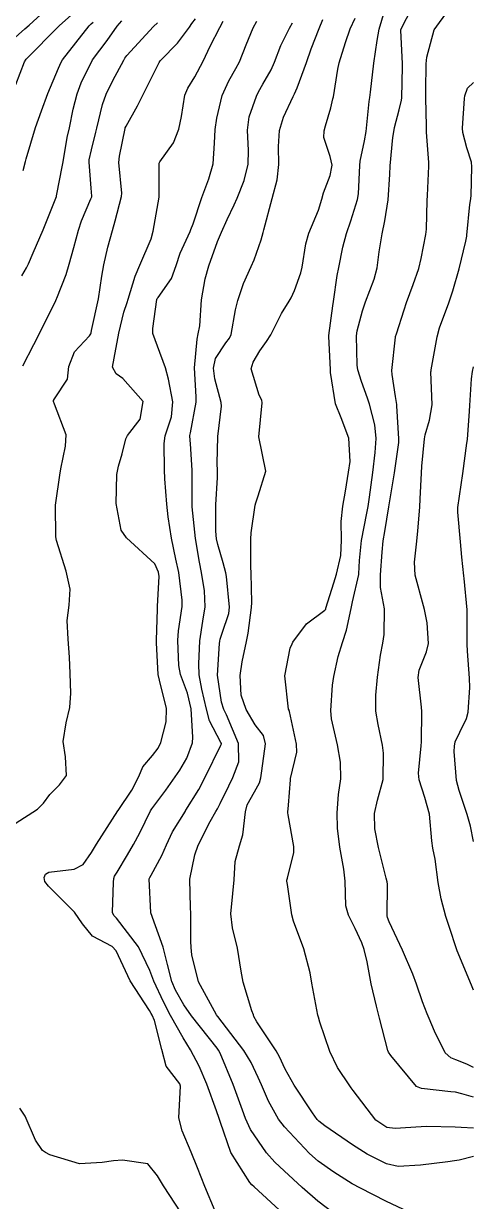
# Model space of a CAD drawing. Header units: metres. Extents: x 307586 to 320046, y 7427249 to 7434250.
# Drawn here: x 320018.5 to 320044.9, y 7429250.6 to 7429319.7 of the extents above; entities that cross this region are included whole.
import ezdxf

# ---------------------------------------------------------------- set-up
doc = ezdxf.new("R2010")
doc.units = ezdxf.units.M
doc.header["$MEASUREMENT"] = 0
doc.layers.add('Curvas de Nivel 1m', color=11, linetype='Continuous')
doc.layers.add('Curvas de Nivel 5m', color=15, linetype='Continuous')

msp = doc.modelspace()

# ---------------------------------------------------------------- linework, layer by layer
at = {"layer": 'Curvas de Nivel 1m', "flags": 128}
for points, elevation in [([(320017.648, 7429318.594), (320018.591, 7429319.43), (320018.837, 7429319.646), (320019.762, 7429320.476)], 858), ([(320018.06, 7429316.153), (320018.571, 7429317.485), (320018.678, 7429317.648), (320020.592, 7429319.578), (320020.611, 7429319.601), (320020.631, 7429319.62), (320021.67, 7429320.546)], 859), ([(320044.903, 7429254.927), (320044.188, 7429254.966), (320043.828, 7429254.972), (320042.167, 7429255.015), (320041.828, 7429255.01), (320040.304, 7429254.897), (320039.827, 7429254.97), (320039.182, 7429255.387), (320037.85, 7429257.14), (320037.741, 7429257.291), (320037.651, 7429257.403), (320036.923, 7429258.473), (320036.489, 7429259.421), (320035.899, 7429261.136), (320035.806, 7429261.431), (320035.774, 7429261.562), (320035.434, 7429263.435), (320035.324, 7429264.044), (320034.947, 7429265.44), (320034.353, 7429267.062), (320034.245, 7429267.447), (320033.991, 7429269.215), (320033.963, 7429269.421), (320033.963, 7429269.45), (320033.967, 7429269.476), (320033.995, 7429269.595), (320034.365, 7429271.099), (320034.374, 7429271.446), (320034.041, 7429273.302), (320034.017, 7429273.425), (320034.015, 7429273.45), (320034.021, 7429273.473), (320034.049, 7429273.881), (320034.166, 7429275.355), (320034.182, 7429275.449), (320034.546, 7429276.988), (320034.531, 7429277.446), (320034.112, 7429279.377), (320034.091, 7429279.429), (320034.086, 7429279.45), (320034.064, 7429279.5), (320033.835, 7429281.455), (320034.159, 7429283.088), (320034.262, 7429283.349), (320034.307, 7429283.449), (320035.103, 7429284.517), (320036.191, 7429285.323), (320036.24, 7429285.382), (320036.255, 7429285.429), (320036.72, 7429286.913), (320036.864, 7429287.423), (320037.117, 7429288.528), (320037.171, 7429289.421), (320037.153, 7429290.517), (320037.251, 7429291.42), (320037.399, 7429292.292), (320037.58, 7429293.417), (320037.675, 7429294.033), (320037.603, 7429295.417), (320037.147, 7429296.6), (320036.815, 7429297.425), (320036.526, 7429299.254), (320036.511, 7429299.428), (320036.415, 7429301.397), (320036.416, 7429301.43), (320036.658, 7429303.169), (320036.692, 7429303.427), (320036.906, 7429304.945), (320037, 7429305.424), (320037.249, 7429306.617), (320037.45, 7429307.42), (320037.709, 7429308.169), (320038.102, 7429309.414), (320038.154, 7429309.745), (320038.232, 7429311.413), (320038.253, 7429311.665), (320038.517, 7429312.86), (320038.608, 7429313.409), (320038.795, 7429315.161), (320038.821, 7429315.406), (320038.857, 7429315.707), (320039.057, 7429317.403), (320039.258, 7429318.735), (320039.372, 7429319.398), (320039.691, 7429320.471)], 869), ([(320044.903, 7429258.484), (320044.518, 7429258.672), (320043.869, 7429258.93), (320043.581, 7429259.045), (320043.25, 7429259.339), (320042.626, 7429260.615), (320042.3, 7429261.354), (320042.181, 7429261.631), (320041.913, 7429262.334), (320041.561, 7429263.364), (320041.339, 7429263.959), (320040.75, 7429265.372), (320039.969, 7429267.021), (320039.865, 7429267.275), (320039.843, 7429267.382), (320039.856, 7429269.246), (320039.846, 7429269.382), (320039.794, 7429269.585), (320039.33, 7429271.39), (320039.119, 7429272.479), (320039.094, 7429273.394), (320039.276, 7429274.17), (320039.61, 7429275.387), (320039.634, 7429276.933), (320039.572, 7429277.388), (320039.324, 7429278.611), (320039.188, 7429279.394), (320039.185, 7429280.336), (320039.272, 7429281.393), (320039.446, 7429282.681), (320039.585, 7429283.389), (320039.676, 7429283.882), (320039.681, 7429285.388), (320039.454, 7429286.64), (320039.444, 7429287.392), (320039.557, 7429288.721), (320039.618, 7429289.389), (320039.703, 7429289.926), (320039.95, 7429291.385), (320040.283, 7429293.38), (320040.527, 7429295.16), (320040.537, 7429295.378), (320040.414, 7429297.297), (320040.408, 7429297.379), (320040.34, 7429297.862), (320040.128, 7429299.152), (320040.115, 7429299.384), (320040.331, 7429301.329), (320040.339, 7429301.381), (320040.384, 7429301.537), (320040.839, 7429302.935), (320040.982, 7429303.374), (320041.364, 7429304.425), (320041.701, 7429305.367), (320041.847, 7429305.958), (320042.12, 7429307.363), (320042.156, 7429307.665), (320042.195, 7429309.363), (320042.205, 7429309.644), (320042.288, 7429311.362), (320042.284, 7429311.583), (320042.155, 7429313.364), (320042.149, 7429313.744), (320042.116, 7429315.364), (320042.112, 7429315.809), (320042.126, 7429317.364), (320042.169, 7429317.774), (320042.603, 7429319.36), (320043.448, 7429320.518)], 871), ([(320018.034, 7429272.792), (320019.338, 7429273.631), (320019.686, 7429273.988), (320020.056, 7429274.493), (320020.615, 7429275.064), (320021.028, 7429275.61), (320020.983, 7429276.712), (320020.84, 7429277.613), (320021.017, 7429278.698), (320021.225, 7429279.609), (320021.28, 7429280.454), (320021.248, 7429281.609), (320021.212, 7429282.55), (320021.14, 7429283.61), (320021.078, 7429284.712), (320021.193, 7429285.61), (320021.255, 7429286.556), (320021.025, 7429287.612), (320020.44, 7429289.409), (320020.41, 7429289.618), (320020.399, 7429291.48), (320020.414, 7429291.618), (320020.652, 7429293.244), (320020.709, 7429293.616), (320020.972, 7429294.944), (320021.019, 7429295.613), (320020.331, 7429297.412), (320020.27, 7429297.558), (320020.279, 7429297.621), (320020.334, 7429297.72), (320021.087, 7429298.871), (320021.175, 7429299.612), (320021.506, 7429300.469), (320022.38, 7429301.421), (320022.457, 7429301.523), (320022.481, 7429301.599), (320022.509, 7429301.723), (320022.912, 7429303.592), (320023.102, 7429304.91), (320023.225, 7429305.588), (320023.465, 7429306.612), (320023.724, 7429307.587), (320023.892, 7429308.153), (320024.264, 7429309.582), (320024.272, 7429309.786), (320024.11, 7429311.584), (320024.138, 7429311.953), (320024.474, 7429313.58), (320024.484, 7429313.62), (320024.525, 7429313.714), (320025.208, 7429314.905), (320025.527, 7429315.565), (320026.475, 7429317.454), (320026.534, 7429317.551), (320026.573, 7429317.593), (320027.541, 7429318.583), (320028.244, 7429319.533), (320028.393, 7429319.735), (320028.6, 7429320.006)], 863), ([(320018.422, 7429304.942), (320018.68, 7429305.395), (320018.799, 7429305.645), (320019.084, 7429306.285), (320019.674, 7429307.632), (320020.44, 7429309.588), (320020.45, 7429309.62), (320020.474, 7429309.718), (320020.788, 7429311.328), (320020.834, 7429311.617), (320021.083, 7429313.049), (320021.203, 7429313.613), (320021.434, 7429314.717), (320021.653, 7429315.609), (320021.899, 7429316.267), (320022.556, 7429317.6), (320023.425, 7429318.751), (320024.01, 7429319.586), (320024.284, 7429319.897)], 861), ([(320018.48, 7429299.648), (320019.11, 7429300.9), (320019.5, 7429301.633), (320020.402, 7429303.49), (320020.444, 7429303.578), (320020.463, 7429303.619), (320021.023, 7429305.015), (320021.193, 7429305.612), (320021.462, 7429306.59), (320021.735, 7429307.607), (320021.911, 7429308.153), (320022.472, 7429309.462), (320022.512, 7429309.56), (320022.518, 7429309.6), (320022.48, 7429310.069), (320022.365, 7429311.601), (320022.373, 7429311.732), (320022.51, 7429312.322), (320022.754, 7429313.364), (320022.81, 7429313.597), (320023.146, 7429314.992), (320023.362, 7429315.592), (320023.757, 7429316.392), (320024.389, 7429317.582), (320024.457, 7429317.698), (320024.576, 7429317.855), (320026.139, 7429319.557), (320026.366, 7429319.783)], 862), ([(320029.761, 7429250.054), (320029.148, 7429251.506), (320028.71, 7429252.594), (320028.339, 7429253.515), (320027.822, 7429254.77), (320027.628, 7429255.523), (320027.726, 7429257.396), (320027.675, 7429257.523), (320026.882, 7429258.554), (320026.627, 7429259.539), (320026.205, 7429261.239), (320026.065, 7429261.548), (320026.009, 7429261.653), (320025.906, 7429261.825), (320024.771, 7429263.562), (320023.949, 7429265.337), (320023.718, 7429265.574), (320022.566, 7429266.198), (320021.966, 7429266.914), (320021.506, 7429267.605), (320019.988, 7429269.127), (320019.76, 7429269.393), (320019.717, 7429269.624), (320019.798, 7429269.821), (320019.998, 7429269.949), (320021.486, 7429270.12), (320022.005, 7429270.399), (320022.503, 7429271.105), (320022.795, 7429271.588), (320024.043, 7429273.539), (320024.056, 7429273.557), (320024.872, 7429274.751), (320025.283, 7429275.558), (320025.514, 7429276.12), (320026.085, 7429276.789), (320026.421, 7429277.215), (320026.575, 7429277.545), (320026.882, 7429278.765), (320026.891, 7429279.542), (320026.484, 7429281.2), (320026.417, 7429281.547), (320026.317, 7429283.392), (320026.319, 7429283.548), (320026.364, 7429285.375), (320026.373, 7429285.548), (320026.465, 7429287.292), (320026.434, 7429287.548), (320026.218, 7429288.03), (320024.545, 7429289.567), (320024.24, 7429290.017), (320023.952, 7429291.575), (320023.979, 7429293.273), (320024.037, 7429293.574), (320024.093, 7429293.766), (320024.297, 7429294.488), (320024.514, 7429295.363), (320024.619, 7429295.567), (320025.362, 7429296.52), (320025.538, 7429297.558), (320024.346, 7429298.919), (320023.951, 7429299.178), (320023.732, 7429299.579), (320023.832, 7429300.107), (320024.095, 7429301.574), (320024.395, 7429302.798), (320024.597, 7429303.372), (320024.651, 7429303.568), (320025.063, 7429304.924), (320025.343, 7429305.561), (320026.003, 7429307.109), (320026.123, 7429307.555), (320026.473, 7429309.55), (320026.476, 7429311.55), (320026.504, 7429311.626), (320027.318, 7429312.739), (320027.63, 7429313.539), (320027.779, 7429314.293), (320027.985, 7429315.536), (320028.144, 7429315.947), (320028.564, 7429316.618), (320029.059, 7429317.523), (320029.468, 7429318.403), (320030.022, 7429319.509), (320030.223, 7429319.881)], 864), ([(320037.398, 7429249.405), (320035.771, 7429250.644), (320034.859, 7429251.439), (320033.793, 7429252.427), (320033.26, 7429252.921), (320032.766, 7429253.466), (320031.824, 7429254.852), (320031.526, 7429255.483), (320031.351, 7429255.972), (320030.806, 7429257.49), (320030.039, 7429259.331), (320029.954, 7429259.499), (320029.875, 7429259.611), (320028.358, 7429261.515), (320027.909, 7429262.163), (320027.419, 7429263.029), (320027.205, 7429263.531), (320026.953, 7429264.52), (320026.714, 7429265.542), (320025.973, 7429267.55), (320025.892, 7429269.551), (320025.916, 7429269.629), (320025.996, 7429269.767), (320026.632, 7429270.925), (320026.894, 7429271.541), (320027.248, 7429272.32), (320028.006, 7429273.53), (320028.019, 7429273.554), (320028.044, 7429273.585), (320028.789, 7429274.792), (320029.177, 7429275.513), (320030.092, 7429277.401), (320030.123, 7429277.469), (320030.122, 7429277.5), (320030.094, 7429277.56), (320029.418, 7429278.822), (320029.24, 7429279.513), (320028.967, 7429280.68), (320028.815, 7429281.52), (320028.805, 7429282.176), (320028.859, 7429283.52), (320029.022, 7429284.675), (320029.159, 7429285.516), (320029.132, 7429286.446), (320028.962, 7429287.519), (320028.837, 7429288.138), (320028.606, 7429289.524), (320028.415, 7429291.373), (320028.413, 7429291.528), (320028.415, 7429291.679), (320028.401, 7429293.528), (320028.306, 7429295.078), (320028.275, 7429295.53), (320028.277, 7429295.566), (320028.315, 7429295.721), (320028.641, 7429297.525), (320028.643, 7429297.832), (320028.549, 7429299.527), (320028.693, 7429301.21), (320028.765, 7429301.524), (320028.857, 7429301.993), (320028.956, 7429303.522), (320029.173, 7429304.767), (320029.382, 7429305.516), (320029.893, 7429306.954), (320030.118, 7429307.505), (320030.46, 7429308.242), (320030.867, 7429309.098), (320031.039, 7429309.494), (320031.454, 7429310.525), (320031.696, 7429311.488), (320031.701, 7429312.298), (320031.65, 7429313.489), (320031.757, 7429314.265), (320032.178, 7429315.484), (320032.301, 7429315.737), (320032.56, 7429316.176), (320033.031, 7429317.012), (320033.231, 7429317.473), (320033.609, 7429318.443), (320034.108, 7429319.465), (320034.288, 7429319.773)], 866), ([(320041.133, 7429249.995), (320039.772, 7429250.644), (320038.271, 7429251.395), (320037.786, 7429251.663), (320036.71, 7429252.334), (320035.798, 7429252.984), (320035.295, 7429253.435), (320033.826, 7429254.996), (320033.473, 7429255.455), (320032.88, 7429256.501), (320032.464, 7429257.471), (320032.278, 7429257.894), (320031.866, 7429258.767), (320031.433, 7429259.484), (320029.903, 7429261.479), (320029.887, 7429261.5), (320029.838, 7429261.567), (320028.784, 7429263.511), (320028.385, 7429265.085), (320028.341, 7429265.524), (320028.322, 7429265.89), (320028.328, 7429267.525), (320028.313, 7429267.862), (320028.275, 7429269.526), (320028.567, 7429270.969), (320028.764, 7429271.519), (320029.454, 7429272.925), (320029.796, 7429273.504), (320029.888, 7429273.66), (320030.05, 7429273.974), (320030.56, 7429275), (320030.799, 7429275.493), (320031.148, 7429276.423), (320031.13, 7429277.49), (320030.429, 7429279.178), (320030.269, 7429279.498), (320030.119, 7429279.928), (320029.886, 7429281.504), (320030.015, 7429283.356), (320030.033, 7429283.502), (320030.052, 7429283.615), (320030.17, 7429283.969), (320030.562, 7429285.122), (320030.6, 7429285.496), (320030.422, 7429287.286), (320030.383, 7429287.498), (320030.219, 7429288.098), (320029.904, 7429289.179), (320029.84, 7429289.506), (320029.801, 7429289.945), (320029.785, 7429291.507), (320029.882, 7429293.109), (320029.894, 7429293.506), (320029.88, 7429293.915), (320029.917, 7429295.506), (320030.121, 7429297.294), (320030.105, 7429297.503), (320029.735, 7429298.897), (320029.662, 7429299.51), (320029.78, 7429300.09), (320030.375, 7429300.995), (320030.605, 7429301.272), (320030.7, 7429301.497), (320030.949, 7429302.943), (320031.08, 7429303.493), (320031.416, 7429304.491), (320031.869, 7429305.486), (320032.042, 7429305.879), (320032.449, 7429307.051), (320032.575, 7429307.478), (320032.615, 7429307.638), (320033.091, 7429309.474), (320033.384, 7429310.576), (320033.485, 7429311.47), (320033.466, 7429312.518), (320033.523, 7429313.47), (320033.759, 7429314.243), (320034.338, 7429315.462), (320034.41, 7429315.606), (320034.558, 7429315.969), (320035.104, 7429317.452), (320035.391, 7429318.258), (320035.847, 7429319.441), (320036.071, 7429319.968)], 867), ([(320044.903, 7429253.261), (320044.074, 7429253.053), (320043.8, 7429252.998), (320043.403, 7429252.94), (320041.797, 7429252.75), (320040.491, 7429252.678), (320039.797, 7429252.826), (320038.662, 7429253.391), (320037.811, 7429253.938), (320036.185, 7429255.067), (320035.831, 7429255.325), (320035.73, 7429255.431), (320035.455, 7429255.816), (320034.398, 7429257.445), (320033.862, 7429258.392), (320033.528, 7429259.114), (320033.336, 7429259.458), (320032.204, 7429261.17), (320032.032, 7429261.478), (320031.998, 7429261.573), (320031.906, 7429261.811), (320031.39, 7429263.485), (320031.279, 7429264.14), (320031.055, 7429265.489), (320030.769, 7429266.687), (320030.675, 7429267.493), (320030.783, 7429268.694), (320030.868, 7429269.491), (320030.935, 7429270.565), (320031.177, 7429271.488), (320031.374, 7429272.142), (320031.533, 7429273.485), (320031.641, 7429273.892), (320032.061, 7429274.658), (320032.361, 7429275.183), (320032.439, 7429275.475), (320032.5, 7429275.896), (320032.698, 7429277.471), (320032.583, 7429277.958), (320032.104, 7429278.586), (320031.566, 7429279.485), (320031.28, 7429280.334), (320031.212, 7429281.489), (320031.346, 7429282.293), (320031.593, 7429283.486), (320031.685, 7429283.97), (320031.89, 7429285.483), (320031.903, 7429285.776), (320031.864, 7429287.483), (320031.848, 7429287.852), (320031.847, 7429289.484), (320031.872, 7429289.85), (320032.109, 7429291.482), (320032.136, 7429291.61), (320032.268, 7429292.021), (320032.736, 7429293.473), (320032.313, 7429295.48), (320032.518, 7429297.477), (320032.492, 7429297.635), (320032.337, 7429297.933), (320031.869, 7429299.485), (320031.977, 7429299.865), (320032.369, 7429300.535), (320032.771, 7429301.08), (320033.025, 7429301.47), (320033.654, 7429302.719), (320034.104, 7429303.454), (320034.217, 7429303.642), (320034.412, 7429304.072), (320034.773, 7429305.102), (320034.85, 7429305.446), (320035.07, 7429306.821), (320035.252, 7429307.442), (320035.814, 7429308.784), (320036.009, 7429309.437), (320036.107, 7429309.807), (320036.494, 7429310.822), (320036.605, 7429311.326), (320036.609, 7429311.429), (320036.508, 7429311.934), (320036.131, 7429313.048), (320036.141, 7429313.436), (320036.234, 7429313.728), (320036.543, 7429314.792), (320036.666, 7429315.315), (320036.688, 7429315.429), (320036.943, 7429317.053), (320037.026, 7429317.425), (320037.39, 7429318.617), (320037.672, 7429319.419), (320037.97, 7429320.055)], 868), ([(320044.903, 7429263.026), (320044.797, 7429263.321), (320043.953, 7429265.33), (320043.454, 7429266.824), (320043.286, 7429267.34), (320043.01, 7429268.372), (320042.83, 7429269.347), (320042.664, 7429270.7), (320042.522, 7429271.353), (320042.458, 7429271.785), (320042.32, 7429273.356), (320042.057, 7429274.327), (320041.722, 7429275.364), (320041.68, 7429275.761), (320041.845, 7429277.362), (320041.858, 7429277.6), (320041.869, 7429279.363), (320041.854, 7429279.635), (320041.66, 7429281.365), (320041.711, 7429281.8), (320042.158, 7429282.875), (320042.261, 7429283.359), (320042.181, 7429284.566), (320042.04, 7429285.362), (320041.977, 7429285.58), (320041.495, 7429287.367), (320041.445, 7429288.143), (320041.578, 7429289.367), (320041.646, 7429289.969), (320041.758, 7429291.365), (320041.787, 7429291.846), (320041.857, 7429293.364), (320041.884, 7429293.769), (320042.035, 7429295.363), (320042.07, 7429295.608), (320042.324, 7429296.473), (320042.486, 7429297.358), (320042.414, 7429299.307), (320042.417, 7429299.359), (320042.425, 7429299.421), (320042.769, 7429301.354), (320042.912, 7429301.876), (320043.456, 7429303.344), (320043.704, 7429304.05), (320044.062, 7429305.336), (320044.449, 7429306.974), (320044.517, 7429307.265), (320044.523, 7429307.329), (320044.696, 7429309.111), (320044.734, 7429309.327), (320044.778, 7429309.619), (320044.811, 7429311.335), (320044.783, 7429311.613), (320044.514, 7429312.442), (320044.29, 7429313.342), (320044.268, 7429313.601), (320044.386, 7429315.342), (320044.407, 7429315.489), (320044.559, 7429315.947), (320044.903, 7429316.27)], 872), ([(320044.903, 7429271.752), (320044.722, 7429272.637), (320044.529, 7429273.325), (320044.064, 7429274.733), (320043.915, 7429275.332), (320043.775, 7429277.02), (320043.783, 7429277.335), (320043.839, 7429277.591), (320044.105, 7429278.164), (320044.489, 7429278.954), (320044.599, 7429279.325), (320044.687, 7429280.775), (320044.681, 7429281.325), (320044.564, 7429282.921), (320044.534, 7429283.326), (320044.538, 7429284.976), (320044.534, 7429285.327), (320044.356, 7429287.184), (320044.341, 7429287.329), (320044.229, 7429288.427), (320044.141, 7429289.332), (320043.984, 7429291.058), (320043.994, 7429291.334), (320044.283, 7429293.33), (320044.522, 7429295.116), (320044.548, 7429295.328), (320044.667, 7429296.99), (320044.689, 7429297.326), (320044.788, 7429298.894), (320044.848, 7429299.325), (320044.903, 7429299.597)], 873), ([(320027.759, 7429249.95), (320026.726, 7429251.536), (320026.372, 7429252.124), (320025.796, 7429252.823), (320024.319, 7429253.043), (320023.797, 7429253.002), (320023.12, 7429252.904), (320021.795, 7429252.836), (320020.065, 7429253.353), (320019.802, 7429253.489), (320019.623, 7429253.622), (320019.221, 7429254.217), (320018.62, 7429255.632), (320018.307, 7429256.104)], 863)]:
    msp.add_lwpolyline(points, dxfattribs=dict(at, elevation=elevation))
at = {"layer": 'Curvas de Nivel 5m', "flags": 128}
for points, elevation in [([(320044.903, 7429256.748), (320044.229, 7429256.946), (320043.85, 7429257.028), (320043.568, 7429257.052), (320041.852, 7429257.251), (320041.559, 7429257.363), (320040.059, 7429259.191), (320039.926, 7429259.379), (320039.874, 7429259.485), (320039.385, 7429261.385), (320039.211, 7429262.085), (320038.91, 7429263.39), (320038.667, 7429264.674), (320038.491, 7429265.402), (320038.352, 7429265.799), (320037.965, 7429266.629), (320037.57, 7429267.414), (320037.425, 7429267.969), (320037.378, 7429269.416), (320037.309, 7429270.111), (320037.073, 7429271.42), (320036.932, 7429272.523), (320036.901, 7429273.421), (320036.983, 7429274.497), (320037.119, 7429275.42), (320037.105, 7429276.397), (320036.926, 7429277.422), (320036.584, 7429278.95), (320036.533, 7429279.426), (320036.638, 7429280.922), (320036.722, 7429281.424), (320036.972, 7429282.604), (320037.218, 7429283.419), (320037.453, 7429284.138), (320037.731, 7429285.415), (320037.81, 7429285.8), (320038.175, 7429287.41), (320038.179, 7429287.445), (320038.221, 7429288.225), (320038.346, 7429289.408), (320038.651, 7429291.01), (320038.729, 7429291.403), (320038.81, 7429291.943), (320039.006, 7429293.399), (320039.136, 7429294.562), (320039.191, 7429295.397), (320039.119, 7429296.196), (320038.815, 7429297.403), (320038.699, 7429297.765), (320038.346, 7429298.727), (320038.124, 7429299.412), (320038.085, 7429299.684), (320038.051, 7429301.413), (320038.086, 7429301.713), (320038.398, 7429302.873), (320038.581, 7429303.407), (320039.084, 7429304.739), (320039.257, 7429305.398), (320039.379, 7429306.333), (320039.544, 7429307.394), (320039.704, 7429308.152), (320039.895, 7429309.389), (320039.997, 7429310.886), (320040.028, 7429311.387), (320040.185, 7429313.05), (320040.227, 7429313.384), (320040.273, 7429313.637), (320040.542, 7429314.666), (320040.685, 7429315.244), (320040.7, 7429315.379), (320040.738, 7429317.211), (320040.738, 7429317.378), (320040.639, 7429319.343), (320040.646, 7429319.38), (320041.319, 7429320.67)], 870), ([(320018.495, 7429311.106), (320018.621, 7429311.648), (320018.666, 7429311.809), (320019.221, 7429313.64), (320019.559, 7429314.613), (320019.935, 7429315.629), (320020.568, 7429317.124), (320020.717, 7429317.473), (320020.802, 7429317.618), (320021.581, 7429318.612), (320022.369, 7429319.602), (320022.479, 7429319.717), (320022.596, 7429319.822)], 860), ([(320033.76, 7429249.901), (320032.045, 7429251.476), (320031.909, 7429251.603), (320031.785, 7429251.738), (320030.675, 7429253.491), (320030.062, 7429255.265), (320029.993, 7429255.498), (320029.837, 7429255.944), (320029.271, 7429257.506), (320028.821, 7429258.553), (320028.307, 7429259.516), (320027.883, 7429260.223), (320027.14, 7429261.531), (320026.718, 7429262.345), (320026.165, 7429263.546), (320025.932, 7429264.165), (320025.266, 7429265.557), (320023.97, 7429267.238), (320023.807, 7429267.408), (320023.741, 7429267.573), (320023.784, 7429269.366), (320023.808, 7429269.573), (320023.86, 7429269.707), (320023.998, 7429269.937), (320024.618, 7429270.96), (320024.972, 7429271.561), (320025.341, 7429272.246), (320025.968, 7429273.551), (320025.997, 7429273.597), (320026.045, 7429273.664), (320026.856, 7429274.747), (320027.417, 7429275.537), (320027.674, 7429275.937), (320028.084, 7429276.642), (320028.418, 7429277.525), (320028.44, 7429277.868), (320028.338, 7429279.527), (320028.127, 7429280.442), (320027.72, 7429281.534), (320027.622, 7429282.062), (320027.569, 7429283.536), (320027.598, 7429284.109), (320027.813, 7429285.534), (320027.826, 7429285.904), (320027.617, 7429287.536), (320027.453, 7429288.306), (320027.19, 7429289.54), (320026.993, 7429290.801), (320026.911, 7429291.544), (320026.798, 7429293.024), (320026.784, 7429293.545), (320026.758, 7429295.094), (320026.823, 7429295.545), (320027.196, 7429296.67), (320027.281, 7429297.541), (320027.026, 7429298.863), (320026.835, 7429299.545), (320026.372, 7429300.801), (320026.1, 7429301.553), (320026.095, 7429301.843), (320026.34, 7429303.551), (320026.353, 7429303.601), (320026.405, 7429303.672), (320027.185, 7429304.779), (320027.47, 7429305.54), (320027.706, 7429306.272), (320028.283, 7429307.532), (320028.333, 7429307.652), (320028.458, 7429307.995), (320028.97, 7429309.523), (320029.374, 7429310.632), (320029.636, 7429311.513), (320029.718, 7429312.715), (320029.759, 7429313.511), (320029.849, 7429314.195), (320030.169, 7429315.506), (320030.562, 7429316.368), (320030.973, 7429317.092), (320031.177, 7429317.494), (320031.579, 7429318.494), (320031.987, 7429319.486), (320032.202, 7429319.881)], 865)]:
    msp.add_lwpolyline(points, dxfattribs=dict(at, elevation=elevation))

doc.saveas('drawing.dxf')
